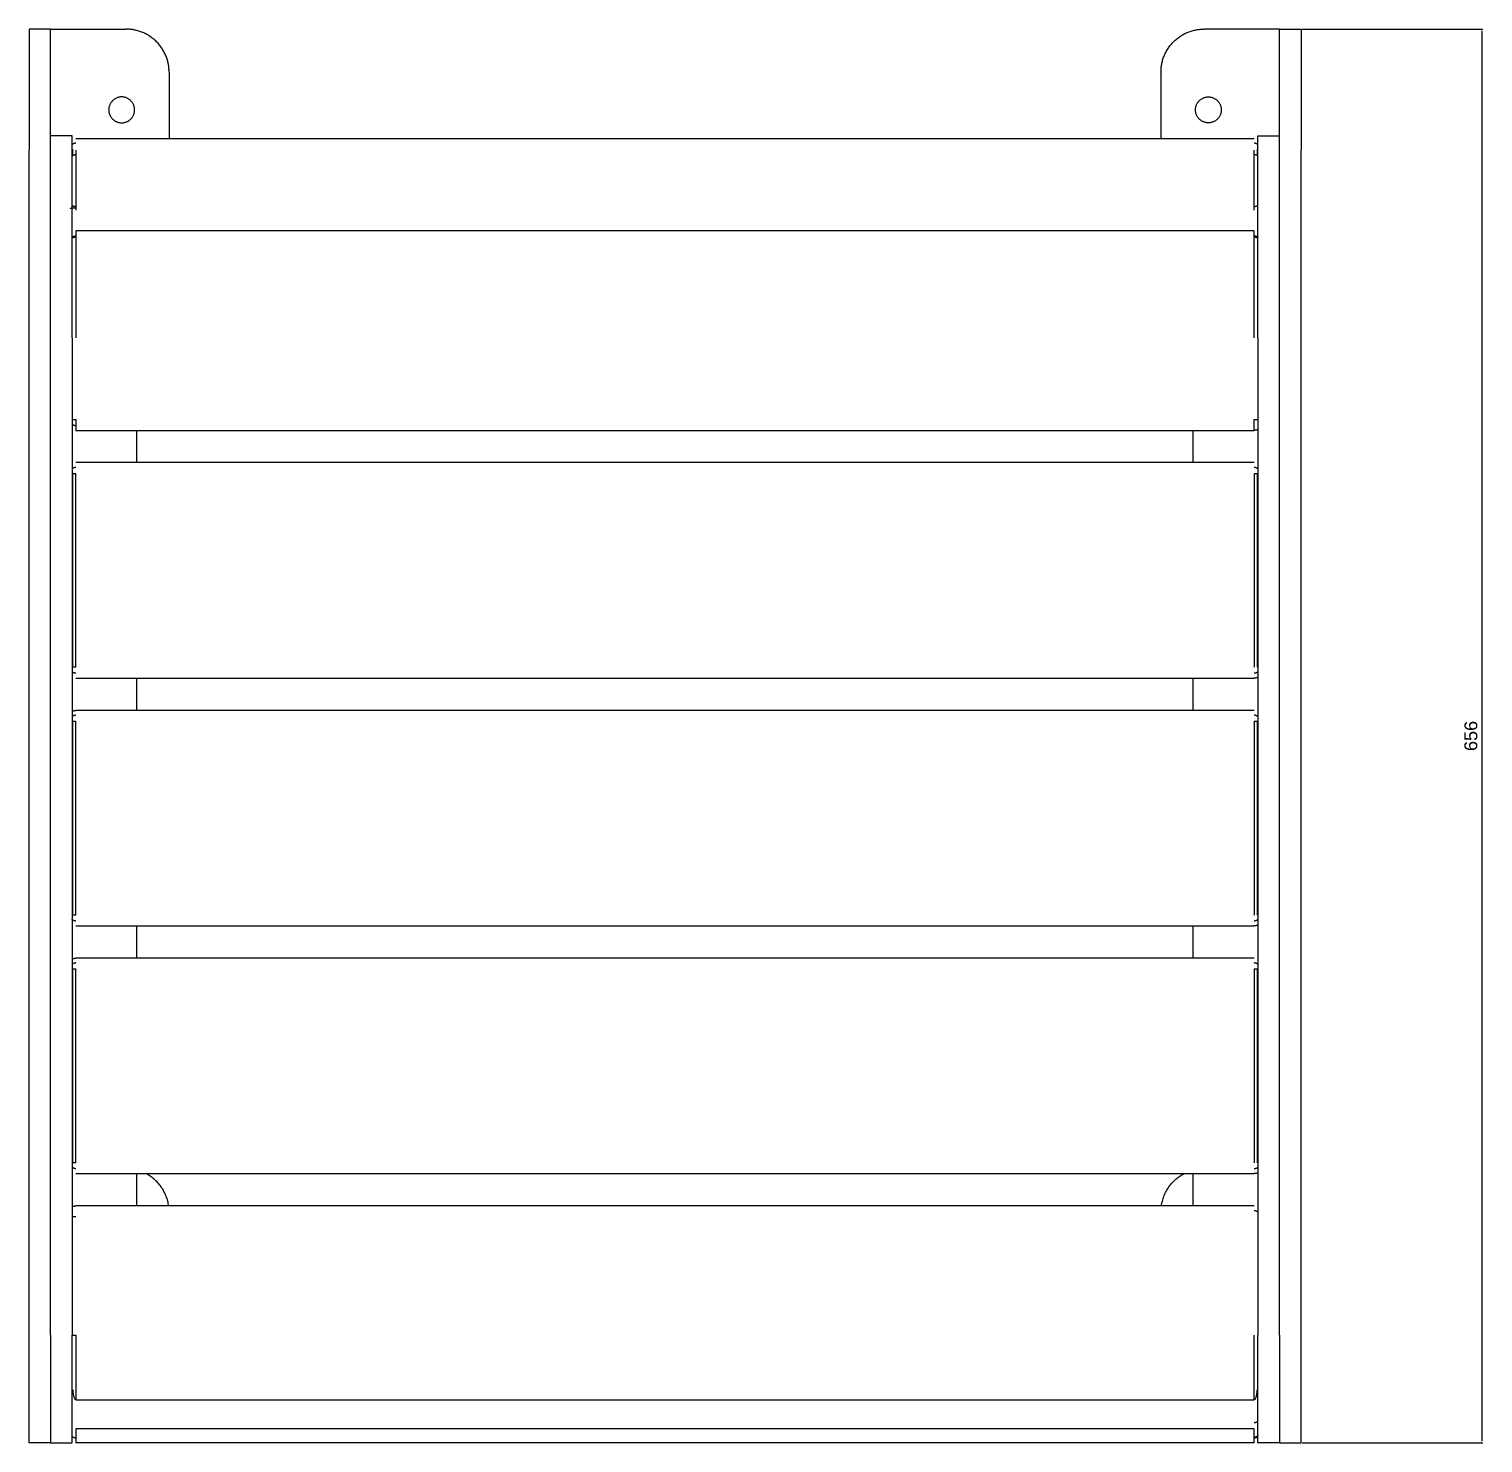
# Model space of a CAD drawing. Header units: millimetres. Extents: x 364 to 2200, y 0 to 1623.
# Drawn here: x 1525 to 2200, y 0 to 656 of the extents above; entities that cross this region are included whole.
import ezdxf

# ---------------------------------------------------------------- set-up
doc = ezdxf.new("R2010")
doc.units = ezdxf.units.MM
doc.header["$MEASUREMENT"] = 0
doc.layers.add('Domyślny', color=7, linetype='Continuous', true_color=0x000000)
doc.layers.add('Utwórz2D linie widoczne', color=7, linetype='Continuous', true_color=0x000000)
doc.styles.add('Arial', font='arial.ttf')
doc.dimstyles.new('Domyślny', dxfattribs={"dimtxt": 6, "dimasz": 1, "dimexe": 0.5, "dimexo": 0.5, "dimgap": 2, "dimtad": 1, "dimtoh": 1, "dimdec": 0, "dimzin": 1, "dimdsep": 46, "dimtxsty": 'Arial', "dimcen": 0.5, "dimazin": 0, "dimtfac": 1, "dimtdec": 4, "dimtix": 1, "dimtmove": 1, "dimatfit": 3, "dimfxl": 0, "dimtolj": 1, "dimtzin": 1, "dimarcsym": 0})

# ---------------------------------------------------------------- blocks, each defined once
blk = doc.blocks.new('*D1')
at = {"layer": 'Defpoints', "color": 0}
for p in [(2115.25, 656.27), (2115.25, 0), (2199.21, 0)]:
    blk.add_point(p, dxfattribs=at)
at = {"layer": 'Domyślny', "color": 0, "lineweight": -2}
for p, q in [((2115.75, 656.27), (2199.71, 656.27)), ((2199.21, 655.27), (2199.21, 1)), ((2115.75, 0), (2199.71, 0))]:
    blk.add_line(p, q, dxfattribs=at)
at = {"layer": 'Domyślny', "color": 0}
for points in [[(2199.37, 655.27), (2199.04, 655.27), (2199.21, 656.27)], [(2199.04, 1), (2199.37, 1), (2199.21, 0)]]:
    blk.add_solid(points, dxfattribs=at)
at = {"layer": 'Domyślny', "color": 0, "insert": (2194.14, 328.14), "char_height": 6, "attachment_point": 5, "rotation": 90, "style": 'Arial'}
blk.add_mtext('\\A1;656', dxfattribs=at)

msp = doc.modelspace()

# ---------------------------------------------------------------- linework, layer by layer
at = {"layer": 'Utwórz2D linie widoczne'}
for points in [[(1524.76, 656.27), (1524.76, 628.2), (1524.76, 600.12)], [(1534.76, 656.27), (1529.76, 656.27), (1524.76, 656.27)], [(1534.76, 656.27), (1552.26, 656.27), (1569.76, 656.27)], [(1534.76, 654.93), (1534.76, 655.6), (1534.76, 656.27)], [(1534.76, 606.78), (1534.76, 630.85), (1534.76, 654.93)], [(2105.25, 656.27), (2087.75, 656.27), (2070.25, 656.27)], [(2105.25, 656.27), (2110.25, 656.27), (2115.25, 656.27)], [(2105.25, 655.09), (2105.25, 655.68), (2105.25, 656.27)], [(2105.25, 606.78), (2105.25, 630.93), (2105.25, 655.09)], [(2115.25, 656.27), (2115.25, 628.2), (2115.25, 600.12)], [(1589.76, 636.27), (1589.76, 620.91), (1589.76, 605.55)], [(2050.25, 636.27), (2050.25, 620.91), (2050.25, 605.55)], [(1544.76, 606.78), (1539.76, 606.78), (1534.76, 606.78)], [(1534.76, 600.12), (1534.76, 603.45), (1534.76, 606.78)], [(1544.76, 600.12), (1544.76, 603.45), (1544.76, 606.78)], [(1546.53, 605.55), (1820.01, 605.55), (2093.48, 605.55)], [(2093.48, 605.5), (2093.48, 605.52), (2093.48, 605.55)], [(2095.25, 600.12), (2095.25, 603.45), (2095.25, 606.78)], [(2095.25, 606.78), (2100.25, 606.78), (2105.25, 606.78)], [(2105.25, 600.12), (2105.25, 603.45), (2105.25, 606.78)], [(1524.76, 513.01), (1524.76, 556.57), (1524.76, 600.12)], [(1534.76, 513.01), (1534.76, 556.57), (1534.76, 600.12)], [(1544.76, 513.01), (1544.76, 556.57), (1544.76, 600.12)], [(1545.01, 597.46), (1545.01, 599), (1545.01, 600.55)], [(1546.53, 600.12), (1546.53, 589.98), (1546.53, 579.83)], [(2093.48, 579.83), (2093.48, 589.98), (2093.48, 600.12)], [(2095.01, 597.46), (2095.01, 599), (2095.01, 600.55)], [(2095.25, 513.01), (2095.25, 556.57), (2095.25, 600.12)], [(2105.25, 513.01), (2105.25, 556.57), (2105.25, 600.12)], [(2115.25, 513.01), (2115.25, 556.57), (2115.25, 600.12)], [(1546.53, 579.83), (1546.53, 577.58), (1546.53, 575.33)], [(1546.53, 575.33), (1546.53, 573.79), (1546.53, 572.26)], [(2093.48, 575.33), (2093.48, 577.58), (2093.48, 579.83)], [(2093.48, 572.26), (2093.48, 573.79), (2093.48, 575.33)], [(2093.48, 562.56), (1820.01, 562.56), (1546.53, 562.56)], [(1546.53, 562.56), (1546.53, 561.41), (1546.53, 560.25)], [(1546.53, 560.25), (1546.53, 536.63), (1546.53, 513.01)], [(2093.48, 560.25), (2093.48, 561.41), (2093.48, 562.56)], [(2093.48, 513.01), (2093.48, 536.63), (2093.48, 560.25)], [(1524.76, 50), (1524.76, 281.5), (1524.76, 513.01)], [(1534.76, 50), (1534.76, 281.5), (1534.76, 513.01)], [(1544.76, 513.01), (1544.76, 281.5), (1544.76, 50)], [(2095.25, 513.01), (2095.25, 281.5), (2095.25, 50)], [(2105.25, 50), (2105.25, 281.5), (2105.25, 513.01)], [(2115.25, 50), (2115.25, 281.5), (2115.25, 513.01)], [(1545.01, 475.01), (1545.77, 475.01), (1546.53, 475.01)], [(1546.53, 475.01), (1546.53, 472.51), (1546.53, 470.01)], [(2093.48, 475.01), (2094.24, 475.01), (2095.01, 475.01)], [(2093.48, 470.01), (2093.48, 472.51), (2093.48, 475.01)], [(1546.53, 470.01), (1820.01, 470.01), (2093.48, 470.01)], [(1574.76, 455.01), (1574.76, 462.51), (1574.76, 470.01)], [(2065.25, 455.01), (2065.25, 462.51), (2065.25, 470.01)], [(2093.48, 455.01), (1820.01, 455.01), (1546.53, 455.01)], [(1544.76, 450.01), (1545.65, 450.01), (1546.53, 450.01)], [(1545.01, 360.01), (1545.01, 405.01), (1545.01, 450.01)], [(1546.53, 360.01), (1546.53, 405.01), (1546.53, 450.01)], [(2093.48, 450.01), (2093.48, 405.01), (2093.48, 360.01)], [(2093.48, 450.01), (2094.37, 450.01), (2095.25, 450.01)], [(2095.01, 360.01), (2095.01, 405.01), (2095.01, 450.01)], [(1546.53, 360.01), (1545.65, 360.01), (1544.76, 360.01)], [(1546.53, 355.01), (1820.01, 355.01), (2093.48, 355.01)], [(1574.76, 340), (1574.76, 347.51), (1574.76, 355.01)], [(2065.25, 340), (2065.25, 347.51), (2065.25, 355.01)], [(2093.48, 340), (1820.01, 340), (1546.53, 340)], [(1544.76, 335), (1545.65, 335), (1546.53, 335)], [(1545.01, 245), (1545.01, 290), (1545.01, 335)], [(1546.53, 245), (1546.53, 290), (1546.53, 335)], [(2093.48, 335), (2093.48, 290), (2093.48, 245)], [(2093.48, 335), (2094.37, 335), (2095.25, 335)], [(2095.01, 245), (2095.01, 290), (2095.01, 335)], [(1546.53, 245), (1545.65, 245), (1544.76, 245)], [(1546.53, 240), (1820.01, 240), (2093.48, 240)], [(1574.76, 225), (1574.76, 232.5), (1574.76, 240)], [(2065.25, 225), (2065.25, 232.5), (2065.25, 240)], [(2093.48, 225), (1820.01, 225), (1546.53, 225)], [(1544.76, 220), (1545.65, 220), (1546.53, 220)], [(1545.01, 130), (1545.01, 175), (1545.01, 220)], [(1546.53, 130), (1546.53, 175), (1546.53, 220)], [(2093.48, 220), (2093.48, 175), (2093.48, 130)], [(2093.48, 220), (2094.37, 220), (2095.25, 220)], [(2095.01, 130), (2095.01, 175), (2095.01, 220)], [(1546.53, 130), (1545.65, 130), (1544.76, 130)], [(1546.53, 125), (1820.01, 125), (2093.48, 125)], [(1574.76, 110), (1574.76, 117.5), (1574.76, 125)], [(2065.25, 110), (2065.25, 117.5), (2065.25, 125)], [(2093.48, 110), (1820.01, 110), (1546.53, 110)], [(1546.53, 105), (1545.77, 105), (1545.01, 105)], [(1534.76, 50), (1534.76, 47.57), (1534.76, 45.14)], [(1544.76, 0), (1544.76, 25), (1544.76, 50)], [(1545.01, 50), (1545.77, 50), (1546.53, 50)], [(1546.53, 50), (1546.53, 35), (1546.53, 20)], [(2093.48, 20), (2093.48, 35), (2093.48, 50)], [(2095.25, 0), (2095.25, 25), (2095.25, 50)], [(2105.25, 50), (2105.25, 47.57), (2105.25, 45.14)], [(1534.76, 45.14), (1534.76, 45.06), (1534.76, 44.98)], [(1534.76, 44.98), (1534.76, 44.93), (1534.76, 44.88)], [(1534.76, 44.88), (1534.76, 44.81), (1534.76, 44.74)], [(1534.76, 44.74), (1534.76, 44.66), (1534.76, 44.58)], [(1534.76, 44.58), (1534.76, 44.51), (1534.76, 44.44)], [(1534.76, 44.44), (1534.76, 44.35), (1534.76, 44.27)], [(1534.76, 44.27), (1534.76, 44.21), (1534.76, 44.15)], [(1534.76, 44.15), (1534.76, 44.05), (1534.76, 43.95)], [(1534.76, 43.95), (1534.76, 43.88), (1534.76, 43.81)], [(1534.76, 43.81), (1534.76, 43.5), (1534.76, 43.19)], [(1534.76, 43.19), (1534.76, 43.14), (1534.76, 43.1)], [(1534.76, 43.1), (1534.76, 42.98), (1534.76, 42.86)], [(1534.76, 42.86), (1534.76, 42.81), (1534.76, 42.76)], [(1534.76, 42.76), (1534.76, 42.67), (1534.76, 42.58)], [(1534.76, 42.58), (1534.76, 42.54), (1534.76, 42.49)], [(1534.76, 42.49), (1534.76, 42.36), (1534.76, 42.23)], [(1534.76, 42.23), (1534.76, 42.18), (1534.76, 42.14)], [(1534.76, 42.14), (1534.76, 42.05), (1534.76, 41.96)], [(1534.76, 41.96), (1534.76, 41.87), (1534.76, 41.79)], [(1534.76, 41.79), (1534.76, 41.7), (1534.76, 41.61)], [(1534.76, 41.61), (1534.76, 41.57), (1534.76, 41.52)], [(1534.76, 41.52), (1534.76, 41.05), (1534.76, 40.57)], [(1534.76, 40.57), (1534.76, 40.51), (1534.76, 40.45)], [(2105.25, 45.14), (2105.25, 45.06), (2105.25, 44.98)], [(2105.25, 44.98), (2105.25, 44.93), (2105.25, 44.88)], [(2105.25, 44.88), (2105.25, 44.81), (2105.25, 44.74)], [(2105.25, 44.74), (2105.25, 44.66), (2105.25, 44.58)], [(2105.25, 44.58), (2105.25, 44.51), (2105.25, 44.44)], [(2105.25, 44.44), (2105.25, 44.35), (2105.25, 44.27)], [(2105.25, 44.27), (2105.25, 44.21), (2105.25, 44.15)], [(2105.25, 44.15), (2105.25, 44.05), (2105.25, 43.95)], [(2105.25, 43.95), (2105.25, 43.88), (2105.25, 43.81)], [(2105.25, 43.81), (2105.25, 43.5), (2105.25, 43.19)], [(2105.25, 43.19), (2105.25, 43.14), (2105.25, 43.1)], [(2105.25, 43.1), (2105.25, 42.98), (2105.25, 42.86)], [(2105.25, 42.86), (2105.25, 42.81), (2105.25, 42.76)], [(2105.25, 42.76), (2105.25, 42.67), (2105.25, 42.58)], [(2105.25, 42.58), (2105.25, 42.54), (2105.25, 42.49)], [(2105.25, 42.49), (2105.25, 42.36), (2105.25, 42.23)], [(2105.25, 42.23), (2105.25, 42.18), (2105.25, 42.14)], [(2105.25, 42.14), (2105.25, 42.05), (2105.25, 41.96)], [(2105.25, 41.96), (2105.25, 41.87), (2105.25, 41.79)], [(2105.25, 41.79), (2105.25, 41.7), (2105.25, 41.61)], [(2105.25, 41.61), (2105.25, 41.57), (2105.25, 41.52)], [(2105.25, 41.52), (2105.25, 41.05), (2105.25, 40.57)], [(2105.25, 40.57), (2105.25, 40.51), (2105.25, 40.45)], [(1534.76, 40.45), (1534.76, 40.36), (1534.76, 40.28)], [(1534.76, 40.28), (1534.76, 40.24), (1534.76, 40.2)], [(1534.76, 40.2), (1534.76, 40.09), (1534.76, 39.97)], [(1534.76, 39.97), (1534.76, 39.91), (1534.76, 39.84)], [(1534.76, 39.84), (1534.76, 39.75), (1534.76, 39.66)], [(1534.76, 39.66), (1534.76, 39.59), (1534.76, 39.51)], [(1534.76, 39.51), (1534.76, 39.44), (1534.76, 39.36)], [(1534.76, 39.36), (1534.76, 39.29), (1534.76, 39.23)], [(1534.76, 39.23), (1534.76, 32.23), (1534.76, 25.24)], [(2105.25, 40.45), (2105.25, 40.36), (2105.25, 40.28)], [(2105.25, 40.28), (2105.25, 40.24), (2105.25, 40.2)], [(2105.25, 40.2), (2105.25, 40.09), (2105.25, 39.97)], [(2105.25, 39.97), (2105.25, 39.91), (2105.25, 39.84)], [(2105.25, 39.84), (2105.25, 39.75), (2105.25, 39.66)], [(2105.25, 39.66), (2105.25, 39.59), (2105.25, 39.51)], [(2105.25, 39.51), (2105.25, 39.44), (2105.25, 39.36)], [(2105.25, 39.36), (2105.25, 39.29), (2105.25, 39.23)], [(2105.25, 39.23), (2105.25, 32.23), (2105.25, 25.24)], [(1534.76, 25.24), (1534.76, 25.18), (1534.76, 25.11)], [(1534.76, 25.11), (1534.76, 24.89), (1534.76, 24.66)], [(1534.76, 24.66), (1534.76, 24.63), (1534.76, 24.61)], [(1534.76, 24.61), (1534.76, 19.06), (1534.76, 13.52)], [(2105.25, 25.24), (2105.25, 25.18), (2105.25, 25.11)], [(2105.25, 25.11), (2105.25, 24.89), (2105.25, 24.66)], [(2105.25, 24.66), (2105.25, 24.63), (2105.25, 24.61)], [(2105.25, 24.61), (2105.25, 19.06), (2105.25, 13.52)], [(1534.76, 13.52), (1534.76, 13.44), (1534.76, 13.37)], [(1546.53, 20), (1820.01, 20), (2093.48, 20)], [(2105.25, 13.52), (2105.25, 13.44), (2105.25, 13.37)], [(1534.76, 13.37), (1534.76, 13.33), (1534.76, 13.3)], [(1534.76, 13.3), (1534.76, 13.22), (1534.76, 13.15)], [(1534.76, 13.15), (1534.76, 13.11), (1534.76, 13.08)], [(1534.76, 13.08), (1534.76, 12.58), (1534.76, 12.08)], [(1534.76, 12.08), (1534.76, 12.04), (1534.76, 12.01)], [(1534.76, 12.01), (1534.76, 11.94), (1534.76, 11.87)], [(1534.76, 11.87), (1534.76, 11.84), (1534.76, 11.8)], [(1534.76, 11.8), (1534.76, 11.73), (1534.76, 11.66)], [(1534.76, 11.66), (1534.76, 9.98), (1534.76, 8.3)], [(1534.76, 8.3), (1534.76, 8.23), (1534.76, 8.16)], [(1534.76, 8.16), (1534.76, 8.07), (1534.76, 7.98)], [(1534.76, 7.98), (1534.76, 7.81), (1534.76, 7.63)], [(1534.76, 7.63), (1534.76, 6.19), (1534.76, 4.76)], [(2105.25, 13.37), (2105.25, 13.33), (2105.25, 13.3)], [(2105.25, 13.3), (2105.25, 13.22), (2105.25, 13.15)], [(2105.25, 13.15), (2105.25, 13.11), (2105.25, 13.08)], [(2105.25, 13.08), (2105.25, 12.58), (2105.25, 12.08)], [(2105.25, 12.08), (2105.25, 12.04), (2105.25, 12.01)], [(2105.25, 12.01), (2105.25, 11.94), (2105.25, 11.87)], [(2105.25, 11.87), (2105.25, 11.84), (2105.25, 11.8)], [(2105.25, 11.8), (2105.25, 11.73), (2105.25, 11.66)], [(2105.25, 11.66), (2105.25, 9.98), (2105.25, 8.3)], [(2105.25, 8.3), (2105.25, 8.23), (2105.25, 8.16)], [(2105.25, 8.16), (2105.25, 8.07), (2105.25, 7.98)], [(2105.25, 7.98), (2105.25, 7.81), (2105.25, 7.63)], [(2105.25, 7.63), (2105.25, 6.19), (2105.25, 4.76)], [(1534.76, 0), (1529.76, 0), (1524.76, 0)], [(1534.76, 4.76), (1534.76, 4.62), (1534.76, 4.48)], [(1534.76, 4.48), (1534.76, 2.63), (1534.76, 0.78)], [(1534.76, 0.78), (1534.76, 0.73), (1534.76, 0.68)], [(1534.76, 0.68), (1534.76, 0.51), (1534.76, 0.35)], [(1534.76, 0.35), (1534.76, 0.34), (1534.76, 0.34)], [(1534.76, 0.34), (1534.76, 0.33), (1534.76, 0.31)], [(1534.76, 0.31), (1534.76, 0.3), (1534.76, 0.3)], [(1534.76, 0.3), (1534.76, 0.26), (1534.76, 0.22)], [(1534.76, 0.22), (1534.76, 0.19), (1534.76, 0.15)], [(1534.76, 0.15), (1534.76, 0.15), (1534.76, 0.15)], [(1534.76, 0.15), (1534.76, 0.14), (1534.76, 0.13)], [(1534.76, 0.15), (1534.76, 0.15), (1534.76, 0.15)], [(1534.76, 0.13), (1534.76, 0.13), (1534.76, 0.12)], [(1534.76, 0.12), (1534.76, 0.11), (1534.76, 0.1)], [(1534.76, 0.1), (1534.76, 0.08), (1534.76, 0.06)], [(1534.76, 0.1), (1534.76, 0.1), (1534.76, 0.1)], [(1534.76, 0.06), (1534.76, 0.05), (1534.76, 0.05)], [(1534.76, 0.05), (1534.76, 0.04), (1534.76, 0.04)], [(1534.76, 0.04), (1534.76, 0.03), (1534.76, 0.01)], [(1534.76, 0.01), (1534.76, 0.01), (1534.76, 0.01)], [(1534.76, 0.01), (1534.76, 0), (1534.76, 0)], [(1534.76, 0.01), (1534.76, 0.01), (1534.76, 0.01)], [(1534.76, 0), (1534.76, 0), (1534.76, 0)], [(1534.76, 0), (1539.76, 0), (1544.76, 0)], [(1534.76, 0), (1534.76, 0), (1534.76, 0)], [(2093.48, 6.57), (1820.01, 6.57), (1546.53, 6.57)], [(1546.53, 6.57), (1546.53, 3.28), (1546.53, 0)], [(2093.48, 0), (1820.01, 0), (1546.53, 0)], [(2105.25, 0), (2100.25, 0), (2095.25, 0)], [(2105.25, 4.76), (2105.25, 4.62), (2105.25, 4.48)], [(2105.25, 4.48), (2105.25, 2.63), (2105.25, 0.78)], [(2105.25, 0.78), (2105.25, 0.73), (2105.25, 0.68)], [(2105.25, 0.68), (2105.25, 0.51), (2105.25, 0.35)], [(2105.25, 0.35), (2105.25, 0.34), (2105.25, 0.34)], [(2105.25, 0.34), (2105.25, 0.33), (2105.25, 0.31)], [(2105.25, 0.31), (2105.25, 0.3), (2105.25, 0.3)], [(2105.25, 0.3), (2105.25, 0.26), (2105.25, 0.22)], [(2105.25, 0.22), (2105.25, 0.19), (2105.25, 0.15)], [(2105.25, 0.15), (2105.25, 0.15), (2105.25, 0.15)], [(2105.25, 0.15), (2105.25, 0.14), (2105.25, 0.13)], [(2105.25, 0.15), (2105.25, 0.15), (2105.25, 0.15)], [(2105.25, 0.13), (2105.25, 0.13), (2105.25, 0.12)], [(2105.25, 0.12), (2105.25, 0.11), (2105.25, 0.1)], [(2105.25, 0.1), (2105.25, 0.08), (2105.25, 0.06)], [(2105.25, 0.1), (2105.25, 0.1), (2105.25, 0.1)], [(2105.25, 0.06), (2105.25, 0.05), (2105.25, 0.05)], [(2105.25, 0.05), (2105.25, 0.04), (2105.25, 0.04)], [(2105.25, 0.04), (2105.25, 0.03), (2105.25, 0.01)], [(2105.25, 0.01), (2105.25, 0.01), (2105.25, 0.01)], [(2105.25, 0.01), (2105.25, 0), (2105.25, 0)], [(2105.25, 0.01), (2105.25, 0.01), (2105.25, 0.01)], [(2105.25, 0), (2105.25, 0), (2105.25, 0)], [(2105.25, 0), (2105.25, 0), (2105.25, 0)], [(2105.25, 0), (2110.25, 0), (2115.25, 0)]]:
    msp.add_open_spline(points, degree=2, dxfattribs=at)
for points, weights in [([(1589.76, 636.27), (1589.76, 656.27), (1569.76, 656.27)], [1, 0.707106781187, 1]), ([(2050.25, 636.27), (2050.25, 656.27), (2070.25, 656.27)], [1, 0.707106781187, 1]), ([(1546.53, 603.29), (1545.53, 603.29), (1544.76, 602.65)], [1, 0.940652053733, 1]), ([(1546.53, 605.55), (1546.53, 605.56), (1546.53, 605.5)], [0.942937307467, 0.967964804192, 1]), ([(2095.25, 602.65), (2094.48, 603.29), (2093.48, 603.29)], [1, 0.940652053732, 1]), ([(1546.53, 597.91), (1545.53, 597.91), (1544.76, 597.27)], [1, 0.940652053884, 1]), ([(2095.25, 597.27), (2094.48, 597.91), (2093.48, 597.91)], [1, 0.940652053884, 1]), ([(1545.01, 574.29), (1545.7, 573.95), (1546.53, 573.95)], [0.86212131148, 0.888975741779, 1]), ([(2093.48, 573.95), (2094.31, 573.95), (2095.01, 574.29)], [1, 0.888975741779, 0.86212131148]), ([(1546.53, 573.22), (1543.77, 573.22), (1543.77, 572.83)], [1, 0.707106781187, 1]), ([(2095.25, 573.13), (2095.13, 573.14), (2095.01, 573.16)], [1, 0.99992521624, 1]), ([(1546.53, 559.65), (1545.7, 559.65), (1545.01, 559.31)], [1, 0.888975741781, 0.862121311481]), ([(2095.01, 559.31), (2094.31, 559.65), (2093.48, 559.65)], [0.862121311481, 0.888975741781, 1]), ([(1544.76, 472.89), (1545.53, 472.25), (1546.53, 472.25)], [1, 0.939741590913, 1]), ([(2095.25, 470.34), (2094.4, 470.01), (2093.48, 470.01)], [1, 0.983563169917, 1]), ([(1546.53, 452.77), (1545.53, 452.77), (1544.76, 452.12)], [1, 0.939741590913, 1]), ([(2095.25, 452.12), (2094.48, 452.77), (2093.48, 452.77)], [1, 0.939741590913, 1]), ([(1546.53, 357.24), (1545.53, 357.24), (1544.76, 357.89)], [1, 0.939741590913, 1]), ([(2095.25, 357.89), (2094.48, 357.24), (2093.48, 357.24)], [1, 0.939741590913, 1]), ([(2095.25, 355.33), (2094.4, 355.01), (2093.48, 355.01)], [1, 0.983563169917, 1]), ([(1544.76, 339.68), (1545.62, 340), (1546.53, 340)], [1, 0.983563169917, 1]), ([(1546.53, 337.77), (1545.53, 337.77), (1544.76, 337.12)], [1, 0.939741590913, 1]), ([(2095.25, 337.12), (2094.48, 337.77), (2093.48, 337.77)], [1, 0.939741590913, 1]), ([(1546.53, 242.24), (1545.53, 242.24), (1544.76, 242.89)], [1, 0.939741590913, 1]), ([(2095.25, 242.89), (2094.48, 242.24), (2093.48, 242.24)], [1, 0.939741590913, 1]), ([(2095.25, 240.33), (2094.4, 240), (2093.48, 240)], [1, 0.983563169917, 1]), ([(1544.76, 224.68), (1545.62, 225), (1546.53, 225)], [1, 0.983563169917, 1]), ([(1546.53, 222.77), (1545.53, 222.77), (1544.76, 222.12)], [1, 0.939741590913, 1]), ([(2095.25, 222.12), (2094.48, 222.77), (2093.48, 222.77)], [1, 0.939741590913, 1]), ([(1546.53, 127.24), (1545.53, 127.24), (1544.76, 127.88)], [1, 0.939741590913, 1]), ([(1589.57, 110), (1588.16, 120.23), (1579.01, 125)], [1, 0.888605775788, 1]), ([(2050.44, 110), (2051.85, 120.23), (2061, 125)], [1, 0.888605775788, 1]), ([(2095.25, 127.88), (2094.48, 127.24), (2093.48, 127.24)], [1, 0.939741590913, 1]), ([(2095.25, 125.33), (2094.4, 125), (2093.48, 125)], [1, 0.983563169917, 1]), ([(1544.76, 109.67), (1545.62, 110), (1546.53, 110)], [1, 0.983563169917, 1]), ([(2095.25, 107.12), (2094.48, 107.76), (2093.48, 107.76)], [1, 0.939741590913, 1]), ([(2093.48, 9.48), (2094.31, 9.48), (2095.01, 9.93)], [1, 0.957973608783, 1]), ([(1546.53, 2.24), (1545.53, 2.24), (1544.76, 2.88)], [1, 0.939745970398, 1]), ([(2093.48, 0), (2093.48, -0.07), (2093.48, 6.57)], [0.984364442375, 0.958305179666, 1]), ([(2095.25, 3.25), (2094.48, 2.61), (2093.48, 2.61)], [1, 0.94045021161, 1]), ([(2095.25, 2.88), (2094.48, 2.24), (2093.48, 2.24)], [1, 0.939745970398, 1])]:
    msp.add_rational_spline(points, weights, degree=2, dxfattribs=at)
for points, weights, knots in [([(1573.76, 618.77), (1573.76, 624.77), (1567.76, 624.77), (1561.76, 624.77), (1561.76, 618.77)], [1, 0.707106781187, 1, 0.707106781187, 1], [0, 0, 0, 9.424778, 9.424778, 18.849556, 18.849556, 18.849556]), ([(2066.25, 618.77), (2066.25, 624.77), (2072.25, 624.77), (2078.25, 624.77), (2078.25, 618.77)], [1, 0.707106781187, 1, 0.707106781187, 1], [0, 0, 0, 9.424778, 9.424778, 18.849556, 18.849556, 18.849556]), ([(1561.76, 618.77), (1561.76, 612.77), (1567.76, 612.77), (1573.76, 612.77), (1573.76, 618.77)], [1, 0.707106781187, 1, 0.707106781187, 1], [0, 0, 0, 9.424778, 9.424778, 18.849556, 18.849556, 18.849556]), ([(2078.25, 618.77), (2078.25, 612.77), (2072.25, 612.77), (2066.25, 612.77), (2066.25, 618.77)], [1, 0.707106781187, 1, 0.707106781187, 1], [0, 0, 0, 9.424778, 9.424778, 18.849556, 18.849556, 18.849556]), ([(1544.76, 559.68), (1545.1, 559.97), (1545.52, 560.13), (1546.01, 560.33), (1546.53, 560.33)], [1, 0.987156587835, 1, 0.982290257781, 1], [0, 0, 0, 0.886883, 0.886883, 1.928742, 1.928742, 1.928742]), ([(2093.48, 560.33), (2094, 560.33), (2094.49, 560.13), (2094.91, 559.97), (2095.25, 559.68)], [1, 0.982290257781, 1, 0.987156587835, 1], [0, 0, 0, 1.04186, 1.04186, 1.928742, 1.928742, 1.928742]), ([(1524.76, 0), (1524.76, -0.03), (1524.76, 12.5), (1524.76, 27.43), (1524.76, 50)], [0.977615278479, 0.924598832771, 1, 0.911455510043, 1], [6.293573, 6.293573, 6.293573, 42.398806, 42.398806, 84.797612, 84.797612, 84.797612]), ([(2115.25, 0), (2115.25, -0.03), (2115.25, 12.5), (2115.25, 27.43), (2115.25, 50)], [0.977615278479, 0.924598832771, 1, 0.911455510043, 1], [6.293573, 6.293573, 6.293573, 42.398806, 42.398806, 84.797612, 84.797612, 84.797612])]:
    msp.add_rational_spline(points, weights, degree=2, knots=knots, dxfattribs=at)
for points, knots in [([(1546.53, 20), (1546.5, 20), (1546.42, 20.02), (1546.3, 20.08), (1546.2, 20.19), (1546.04, 20.39), (1545.87, 20.75), (1545.68, 21.3), (1545.51, 21.98), (1545.3, 23.11), (1545.2, 24.02), (1545.14, 24.66)], [0, 0, 0, 0, 0.110802, 0.237044, 0.386603, 0.563837, 1.005741, 1.588831, 2.299189, 3.096332, 5.038892, 5.038892, 5.038892, 5.038892]), ([(2094.87, 24.66), (2094.84, 24.32), (2094.77, 23.68), (2094.65, 22.78), (2094.5, 21.98), (2094.33, 21.3), (2094.14, 20.75), (2093.97, 20.39), (2093.82, 20.19), (2093.71, 20.08), (2093.59, 20.02), (2093.51, 20), (2093.48, 20)], [0, 0, 0, 0, 1.01997, 1.942557, 2.739702, 3.450056, 4.033143, 4.475051, 4.652286, 4.801846, 4.928089, 5.038892, 5.038892, 5.038892, 5.038892])]:
    msp.add_open_spline(points, degree=3, knots=knots, dxfattribs=at)

# ---------------------------------------------------------------- dimensions: what is measured, and where the dimension line sits
at = {"layer": 'Domyślny'}
dim = msp.add_aligned_dim(p1=(2115.25, 656.27), p2=(2115.25, 0), distance=83.95, dimstyle='Domyślny', dxfattribs=at)
dim.commit()
dim.dimension.update_dxf_attribs({"geometry": '*D1', "text_midpoint": (2194.14, 328.14)})

doc.saveas('drawing.dxf')
